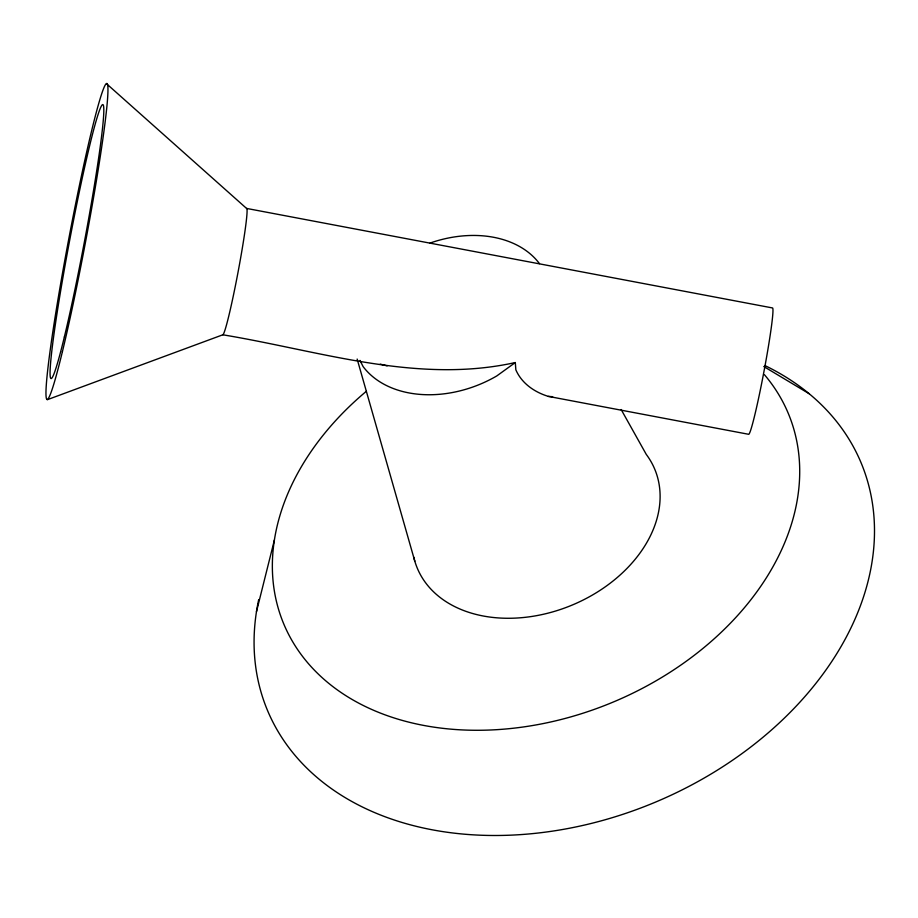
<?xml version="1.0" encoding="UTF-8"?>
<svg xmlns="http://www.w3.org/2000/svg" width="918" height="918" viewBox="0 0 918 918"><rect width="100%" height="100%" fill="white"/><g stroke="black" fill="none" stroke-linecap="round" stroke-linejoin="round"><path stroke-width="1.38" d="M256.466 611.698L274.39 540.059M106.58 83.779L246.552 208.42L772.428 307.932A64.317 3.408 -79.3 0 1 764.235 370.057A64.317 3.408 -79.3 0 1 748.709 434.306L548.356 396.392C534.563 392.204 521.734 383.414 515.847 369.839L515.308 362.541L496.81 375.921A102.908 74.897 -22.6 0 1 363.069 366.534L359.994 360.407M47.266 399.72L222.822 334.795C319.028 350.665 417.105 384.367 515.308 362.541M548.356 396.392L552.636 396.702M380.27 364.125L387.144 365.892M763.776 366.523L809.137 393.707M621.153 409.531L646.283 454.421A128.635 93.613 -22.6 0 1 575.54 603.619A128.635 93.613 -22.6 0 1 413.766 557.192M357.148 359.053L414.798 561.139M764.912 365.559A321.575 234.033 -22.6 0 1 669.83 795.791A321.575 234.033 -22.6 0 1 258.704 599.592M246.552 208.42A64.317 3.408 -79.3 0 1 238.347 270.546A64.317 3.408 -79.3 0 1 222.822 334.795M764.43 374.693A273.346 198.931 -22.6 0 1 680.938 665.011A273.346 198.931 -22.6 0 1 324.605 679.848A273.346 198.931 -22.6 0 1 366.362 391.275M430.117 243.041A102.908 74.897 -22.6 0 1 539.486 263.661M62.424 351.583A160.788 8.514 -79.3 0 0 107.945 88.472A160.788 8.514 -79.3 0 0 60.393 285.2A160.788 8.514 -79.3 0 0 62.424 351.583M64.363 336.94A139.352 7.378 -79.3 0 0 103.803 108.909A139.352 7.378 -79.3 0 0 62.596 279.405A139.352 7.378 -79.3 0 0 64.363 336.94"/></g></svg>
